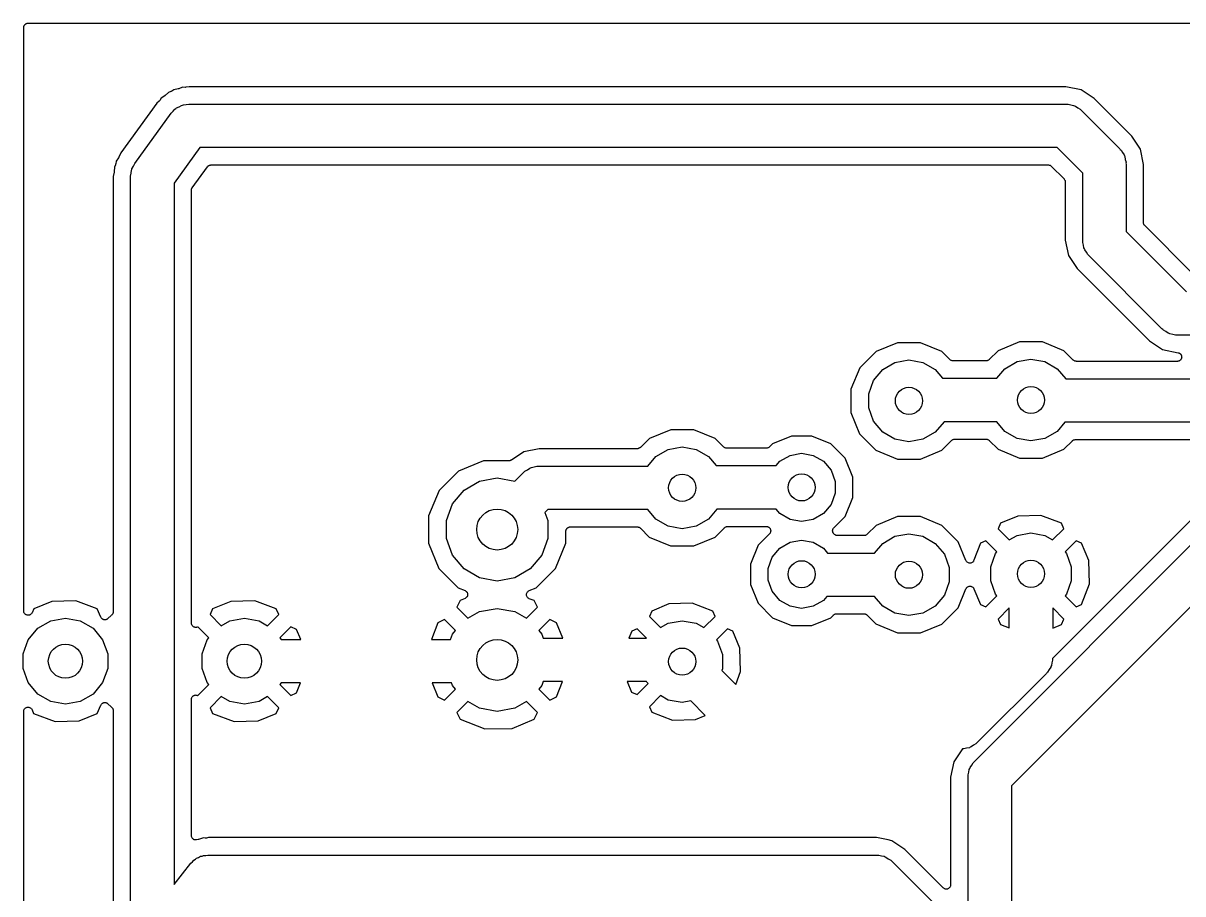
# Model space of a CAD drawing. Extents: x 74 to 224, y -146 to -46.
# Drawn here: x 74.23 to 108.13, y -122.42 to -96.98 of the extents above; entities that cross this region are included whole.
import ezdxf

# ---------------------------------------------------------------- set-up
doc = ezdxf.new("R2010")
doc.units = 0
doc.header["$MEASUREMENT"] = 0
doc.layers.add('BLACK', color=7, linetype='CONTINUOUS')

msp = doc.modelspace()

# ---------------------------------------------------------------- linework, layer by layer
at = {"layer": 'Black'}
for p, q in [((74.243, -97.103), (74.2449, -97.0921)), ((74.243, -114.152), (74.243, -97.103)), ((74.2449, -97.0809), (74.2487, -97.0705)), ((74.2449, -97.0921), (74.2449, -97.0809)), ((74.2487, -97.0705), (74.2507, -97.0596)), ((74.2507, -97.0596), (74.2562, -97.0499)), ((74.2562, -97.0499), (74.26, -97.0395)), ((74.26, -97.0395), (74.2672, -97.031)), ((74.2672, -97.031), (74.2727, -97.0214)), ((74.2727, -97.0214), (74.2812, -97.0142)), ((74.2812, -97.0142), (74.2884, -97.0057)), ((74.2884, -97.0057), (74.298, -97.0002)), ((74.298, -97.0002), (74.3065, -96.993)), ((74.3065, -96.993), (74.3169, -96.9892)), ((74.3169, -96.9892), (74.3266, -96.9837)), ((74.3266, -96.9837), (74.3375, -96.9817)), ((74.3375, -96.9817), (74.3479, -96.9779)), ((74.3479, -96.9779), (74.3591, -96.9779)), ((74.3591, -96.9779), (74.37, -96.976)), ((74.37, -96.976), (140.423, -96.976)), ((78.4728, -99.0029), (78.3822, -99.0869)), ((78.5441, -98.9765), (78.4728, -99.0029)), ((78.5569, -98.9689), (78.5441, -98.9765)), ((78.5705, -98.963), (78.5569, -98.9689)), ((78.6337, -98.9207), (78.5705, -98.963)), ((78.7549, -98.8966), (78.6337, -98.9207)), ((78.7643, -98.8929), (78.7549, -98.8966)), ((78.7742, -98.8911), (78.7643, -98.8929)), ((78.89, -98.8482), (78.7742, -98.8911)), ((78.966, -98.8511), (78.89, -98.8482)), ((78.9807, -98.8491), (78.966, -98.8511)), ((78.9956, -98.8487), (78.9807, -98.8491)), ((79.0827, -98.8314), (78.9956, -98.8487)), ((104.712, -98.8314), (79.0827, -98.8314)), ((105.161, -98.9207), (104.712, -98.8314)), ((105.541, -99.175), (105.161, -98.9207)), ((78.1371, -99.3141), (77.085, -100.767)), ((78.2022, -99.2538), (78.1371, -99.3141)), ((78.2112, -99.2419), (78.2022, -99.2538)), ((78.2215, -99.2312), (78.2112, -99.2419)), ((78.2637, -99.1679), (78.2215, -99.2312)), ((78.3664, -99.0993), (78.2637, -99.1679)), ((78.3737, -99.0923), (78.3664, -99.0993)), ((78.3822, -99.0869), (78.3737, -99.0923)), ((78.9934, -99.3529), (79.0702, -99.3394)), ((79.0702, -99.3394), (104.724, -99.3394)), ((104.724, -99.3394), (104.752, -99.3443)), ((104.752, -99.3443), (104.78, -99.3418)), ((104.78, -99.3418), (104.86, -99.3633)), ((106.641, -100.275), (105.541, -99.175)), ((77.4891, -101.075), (78.5559, -99.602)), ((78.5559, -99.602), (78.6119, -99.5477)), ((78.6119, -99.5477), (78.662, -99.488)), ((78.662, -99.488), (78.6906, -99.4715)), ((78.6906, -99.4715), (78.7143, -99.4485)), ((78.7143, -99.4485), (78.7855, -99.4167)), ((78.7855, -99.4167), (78.853, -99.3777)), ((78.853, -99.3777), (78.8855, -99.372)), ((78.8855, -99.372), (78.9156, -99.3585)), ((78.9156, -99.3585), (78.9934, -99.3529)), ((104.86, -99.3633), (104.941, -99.3777)), ((104.941, -99.3777), (104.966, -99.3917)), ((104.966, -99.3917), (104.993, -99.3989)), ((104.993, -99.3989), (105.061, -99.4465)), ((105.061, -99.4465), (105.132, -99.488)), ((105.132, -99.488), (105.15, -99.5094)), ((105.15, -99.5094), (105.173, -99.5254)), ((105.173, -99.5254), (106.291, -100.643)), ((106.895, -100.656), (106.641, -100.275)), ((79.3944, -100.609), (78.6384, -101.653)), ((104.461, -100.609), (79.3944, -100.609)), ((105.207, -101.355), (104.461, -100.609)), ((106.291, -100.643), (106.307, -100.666)), ((106.307, -100.666), (106.328, -100.684)), ((106.328, -100.684), (106.37, -100.756)), ((106.985, -101.105), (106.895, -100.656)), ((76.9497, -101.011), (76.9349, -101.086)), ((77.0183, -100.908), (76.9497, -101.011)), ((77.0224, -100.899), (77.0183, -100.908)), ((77.0281, -100.891), (77.0224, -100.899)), ((77.085, -100.767), (77.0281, -100.891)), ((106.37, -100.756), (106.417, -100.824)), ((106.417, -100.824), (106.425, -100.851)), ((106.425, -100.851), (106.439, -100.875)), ((106.439, -100.875), (106.453, -100.957)), ((106.453, -100.957), (106.474, -101.037)), ((106.474, -101.037), (106.472, -101.064)), ((76.887, -101.326), (76.8604, -101.46)), ((76.8872, -101.316), (76.887, -101.326)), ((76.8893, -101.306), (76.8872, -101.316)), ((76.894, -101.183), (76.8893, -101.306)), ((76.9257, -101.114), (76.894, -101.183)), ((76.9295, -101.1), (76.9257, -101.114)), ((76.9349, -101.086), (76.9295, -101.1)), ((77.3684, -101.448), (77.3837, -101.361)), ((77.3837, -101.361), (77.3927, -101.274)), ((77.3927, -101.274), (77.4027, -101.253)), ((77.4027, -101.253), (77.4067, -101.23)), ((77.4067, -101.23), (77.4507, -101.154)), ((77.4507, -101.154), (77.4891, -101.075)), ((79.1705, -101.785), (79.6157, -101.17)), ((79.6157, -101.17), (79.6269, -101.159)), ((79.6269, -101.159), (79.6369, -101.147)), ((79.6369, -101.147), (79.6426, -101.144)), ((79.6426, -101.144), (79.6474, -101.139)), ((79.6474, -101.139), (79.6616, -101.133)), ((79.6616, -101.133), (79.6751, -101.125)), ((79.6751, -101.125), (79.6816, -101.124)), ((79.6816, -101.124), (79.6876, -101.121)), ((79.6876, -101.121), (79.7032, -101.12)), ((79.7032, -101.12), (79.7186, -101.117)), ((79.7186, -101.117), (104.198, -101.117)), ((104.198, -101.117), (104.204, -101.118)), ((104.204, -101.118), (104.209, -101.118)), ((104.209, -101.118), (104.225, -101.122)), ((104.225, -101.122), (104.242, -101.125)), ((104.242, -101.125), (104.246, -101.128)), ((104.246, -101.128), (104.252, -101.129)), ((104.252, -101.129), (104.265, -101.139)), ((104.265, -101.139), (104.28, -101.147)), ((104.28, -101.147), (104.283, -101.151)), ((104.283, -101.151), (104.288, -101.155)), ((104.288, -101.155), (104.662, -101.528)), ((105.207, -103.327), (105.207, -101.355)), ((106.472, -101.064), (106.477, -101.092)), ((106.477, -101.092), (106.477, -103.064)), ((106.985, -102.801), (106.985, -101.105)), ((76.8604, -101.46), (76.8604, -114.177)), ((77.3684, -123.952), (77.3684, -101.448)), ((78.6384, -101.653), (78.6384, -122.142)), ((104.662, -101.528), (104.665, -101.533)), ((104.665, -101.533), (104.669, -101.536)), ((104.669, -101.536), (104.677, -101.551)), ((104.677, -101.551), (104.687, -101.564)), ((104.687, -101.564), (104.688, -101.57)), ((104.688, -101.57), (104.691, -101.575)), ((104.691, -101.575), (104.694, -101.591)), ((104.694, -101.591), (104.698, -101.607)), ((104.698, -101.607), (104.698, -101.613)), ((104.698, -101.613), (104.699, -101.618)), ((104.699, -101.618), (104.699, -103.315)), ((79.1464, -101.859), (79.1495, -101.842)), ((79.1464, -114.507), (79.1464, -101.859)), ((79.1495, -101.842), (79.1513, -101.824)), ((79.1513, -101.824), (79.1533, -101.82)), ((79.1533, -101.82), (79.1541, -101.816)), ((79.1541, -101.816), (79.1629, -101.8)), ((79.1629, -101.8), (79.1705, -101.785)), ((106.477, -103.064), (108.238, -104.826)), ((106.986, -102.807), (106.985, -102.801)), ((106.985, -102.812), (106.986, -102.807)), ((106.99, -102.828), (106.985, -102.812)), ((106.992, -102.845), (106.99, -102.828)), ((106.995, -102.849), (106.992, -102.845)), ((106.997, -102.855), (106.995, -102.849)), ((107.006, -102.868), (106.997, -102.855)), ((107.015, -102.883), (107.006, -102.868)), ((107.019, -102.886), (107.015, -102.883)), ((107.022, -102.891), (107.019, -102.886)), ((108.412, -104.281), (107.022, -102.891)), ((104.699, -103.315), (104.788, -103.764)), ((105.212, -103.355), (105.207, -103.327)), ((105.209, -103.383), (105.212, -103.355)), ((105.231, -103.463), (105.209, -103.383)), ((105.245, -103.544), (105.231, -103.463)), ((105.259, -103.569), (105.245, -103.544)), ((105.266, -103.596), (105.259, -103.569)), ((105.314, -103.664), (105.266, -103.596)), ((105.355, -103.735), (105.314, -103.664)), ((105.377, -103.753), (105.355, -103.735)), ((105.393, -103.776), (105.377, -103.753)), ((104.788, -103.764), (105.042, -104.144)), ((107.526, -105.91), (105.393, -103.776)), ((105.042, -104.144), (107.158, -106.26)), ((107.549, -105.926), (107.526, -105.91)), ((107.567, -105.947), (107.549, -105.926)), ((107.639, -105.989), (107.567, -105.947)), ((107.707, -106.036), (107.639, -105.989)), ((107.734, -106.044), (107.707, -106.036)), ((107.758, -106.058), (107.734, -106.044)), ((107.84, -106.072), (107.758, -106.058)), ((107.92, -106.093), (107.84, -106.072)), ((107.948, -106.091), (107.92, -106.093)), ((107.975, -106.096), (107.948, -106.091)), ((109.062, -106.096), (107.975, -106.096)), ((99.7904, -106.315), (99.1659, -106.573)), ((100.466, -106.315), (99.7904, -106.315)), ((101.09, -106.574), (100.466, -106.315)), ((103.359, -106.289), (102.735, -106.547)), ((104.035, -106.29), (103.359, -106.289)), ((104.659, -106.549), (104.035, -106.29)), ((107.158, -106.26), (107.539, -106.514)), ((99.1659, -106.573), (98.6876, -107.05)), ((101.323, -106.808), (101.09, -106.574)), ((102.735, -106.547), (102.473, -106.808)), ((103.287, -106.865), (103.695, -106.793)), ((103.695, -106.793), (104.104, -106.865)), ((104.93, -106.821), (104.659, -106.549)), ((107.539, -106.514), (108, -106.606)), ((108, -106.606), (108.009, -106.61)), ((108.009, -106.61), (108.019, -106.611)), ((108.019, -106.611), (108.03, -106.618)), ((108.03, -106.618), (108.041, -106.622)), ((108.041, -106.622), (108.049, -106.629)), ((108.049, -106.629), (108.057, -106.634)), ((108.057, -106.634), (108.065, -106.643)), ((108.065, -106.643), (108.074, -106.651)), ((108.077, -106.804), (108.071, -106.815)), ((108.074, -106.651), (108.079, -106.66)), ((108.085, -106.794), (108.077, -106.804)), ((108.079, -106.66), (108.085, -106.667)), ((108.085, -106.667), (108.09, -106.679)), ((108.089, -106.785), (108.085, -106.794)), ((108.094, -106.777), (108.089, -106.785)), ((108.09, -106.679), (108.096, -106.69)), ((108.096, -106.765), (108.094, -106.777)), ((108.096, -106.69), (108.097, -106.7)), ((108.1, -106.753), (108.096, -106.765)), ((108.097, -106.7), (108.1, -106.709)), ((108.1, -106.709), (108.1, -106.721)), ((108.1, -106.721), (108.102, -106.734)), ((108.102, -106.734), (108.1, -106.743)), ((108.1, -106.743), (108.1, -106.753)), ((98.6876, -107.05), (98.4285, -107.674)), ((99.0917, -107.416), (99.3586, -107.098)), ((99.3586, -107.098), (99.718, -106.89)), ((99.718, -106.89), (100.127, -106.818)), ((100.127, -106.818), (100.536, -106.89)), ((100.536, -106.89), (100.895, -107.098)), ((100.895, -107.098), (101.109, -107.353)), ((101.328, -106.811), (101.323, -106.808)), ((101.332, -106.815), (101.328, -106.811)), ((101.346, -106.824), (101.332, -106.815)), ((101.359, -106.833), (101.346, -106.824)), ((101.365, -106.835), (101.359, -106.833)), ((101.37, -106.837), (101.365, -106.835)), ((101.386, -106.84), (101.37, -106.837)), ((101.402, -106.845), (101.386, -106.84)), ((101.408, -106.844), (101.402, -106.845)), ((101.413, -106.845), (101.408, -106.844)), ((102.384, -106.845), (101.413, -106.845)), ((102.389, -106.844), (102.384, -106.845)), ((102.395, -106.845), (102.389, -106.844)), ((102.411, -106.84), (102.395, -106.845)), ((102.427, -106.837), (102.411, -106.84)), ((102.432, -106.835), (102.427, -106.837)), ((102.437, -106.833), (102.432, -106.835)), ((102.451, -106.824), (102.437, -106.833)), ((102.465, -106.815), (102.451, -106.824)), ((102.469, -106.811), (102.465, -106.815)), ((102.473, -106.808), (102.469, -106.811)), ((102.692, -107.353), (102.927, -107.073)), ((102.927, -107.073), (103.287, -106.865)), ((104.104, -106.865), (104.464, -107.073)), ((104.464, -107.073), (104.71, -107.366)), ((104.935, -106.824), (104.93, -106.821)), ((104.938, -106.828), (104.935, -106.824)), ((104.953, -106.836), (104.938, -106.828)), ((104.966, -106.846), (104.953, -106.836)), ((104.972, -106.847), (104.966, -106.846)), ((104.977, -106.85), (104.972, -106.847)), ((104.993, -106.853), (104.977, -106.85)), ((105.009, -106.857), (104.993, -106.853)), ((105.014, -106.857), (105.009, -106.857)), ((105.02, -106.858), (105.014, -106.857)), ((107.975, -106.858), (105.02, -106.858)), ((107.985, -106.856), (107.975, -106.858)), ((107.995, -106.856), (107.985, -106.856)), ((108.007, -106.852), (107.995, -106.856)), ((108.019, -106.85), (108.007, -106.852)), ((108.027, -106.845), (108.019, -106.85)), ((108.036, -106.842), (108.027, -106.845)), ((108.046, -106.834), (108.036, -106.842)), ((108.057, -106.828), (108.046, -106.834)), ((108.063, -106.821), (108.057, -106.828)), ((108.071, -106.815), (108.063, -106.821)), ((98.9498, -107.806), (99.0917, -107.416)), ((101.109, -107.353), (102.692, -107.353)), ((104.71, -107.366), (109.062, -107.366)), ((98.4285, -107.674), (98.4279, -108.35)), ((98.9498, -108.221), (98.9498, -107.806)), ((98.4279, -108.35), (98.6859, -108.974)), ((99.0917, -108.611), (98.9498, -108.221)), ((99.3586, -108.929), (99.0917, -108.611)), ((101.152, -108.623), (100.895, -108.929)), ((102.692, -108.623), (101.152, -108.623)), ((102.927, -108.904), (102.692, -108.623)), ((104.688, -108.636), (104.464, -108.904)), ((109.062, -108.636), (104.688, -108.636)), ((92.5365, -109.113), (92.2753, -109.373)), ((93.161, -108.855), (92.5365, -109.113)), ((93.8368, -108.855), (93.161, -108.855)), ((94.4608, -109.114), (93.8368, -108.855)), ((94.7066, -109.361), (94.4608, -109.114)), ((96.6928, -109.04), (96.1412, -109.268)), ((97.2896, -109.041), (96.6928, -109.04)), ((97.8408, -109.27), (97.2896, -109.041)), ((98.6859, -108.974), (99.1633, -109.453)), ((99.718, -109.137), (99.3586, -108.929)), ((100.127, -109.209), (99.718, -109.137)), ((100.536, -109.137), (100.127, -109.209)), ((100.895, -108.929), (100.536, -109.137)), ((101.088, -109.454), (101.374, -109.168)), ((101.374, -109.168), (101.379, -109.165)), ((101.379, -109.165), (101.382, -109.161)), ((101.382, -109.161), (101.397, -109.152)), ((101.397, -109.152), (101.411, -109.143)), ((101.411, -109.143), (101.416, -109.142)), ((101.416, -109.142), (101.421, -109.139)), ((101.421, -109.139), (101.437, -109.136)), ((101.437, -109.136), (101.453, -109.132)), ((101.453, -109.132), (101.459, -109.132)), ((101.459, -109.132), (101.464, -109.131)), ((101.464, -109.131), (102.384, -109.131)), ((102.384, -109.131), (102.389, -109.132)), ((102.389, -109.132), (102.395, -109.132)), ((102.395, -109.132), (102.411, -109.136)), ((102.411, -109.136), (102.427, -109.139)), ((102.427, -109.139), (102.432, -109.142)), ((102.432, -109.142), (102.437, -109.143)), ((102.437, -109.143), (102.451, -109.153)), ((102.451, -109.153), (102.465, -109.161)), ((102.465, -109.161), (102.469, -109.165)), ((102.469, -109.165), (102.474, -109.168)), ((102.474, -109.168), (102.732, -109.427)), ((103.287, -109.111), (102.927, -108.904)), ((103.695, -109.183), (103.287, -109.111)), ((104.104, -109.111), (103.695, -109.183)), ((104.464, -108.904), (104.104, -109.111)), ((104.905, -109.181), (104.909, -109.178)), ((104.909, -109.178), (104.913, -109.174)), ((104.913, -109.174), (104.927, -109.165)), ((104.927, -109.165), (104.941, -109.156)), ((104.941, -109.156), (104.946, -109.154)), ((104.946, -109.154), (104.951, -109.151)), ((104.951, -109.151), (104.968, -109.149)), ((104.968, -109.149), (104.984, -109.144)), ((104.984, -109.144), (104.989, -109.145)), ((104.989, -109.145), (104.995, -109.144)), ((104.995, -109.144), (108.801, -109.144)), ((88.8699, -109.5), (88.5049, -109.744)), ((89.3189, -109.41), (88.8699, -109.5)), ((92.1855, -109.41), (89.3189, -109.41)), ((92.191, -109.41), (92.1855, -109.41)), ((92.1965, -109.41), (92.191, -109.41)), ((92.2126, -109.406), (92.1965, -109.41)), ((92.229, -109.403), (92.2126, -109.406)), ((92.2338, -109.4), (92.229, -109.403)), ((92.2391, -109.399), (92.2338, -109.4)), ((92.2528, -109.389), (92.2391, -109.399)), ((92.2672, -109.381), (92.2528, -109.389)), ((92.2707, -109.377), (92.2672, -109.381)), ((92.2753, -109.373), (92.2707, -109.377)), ((92.7292, -109.638), (93.0886, -109.43)), ((93.0886, -109.43), (93.4974, -109.358)), ((93.4974, -109.358), (93.9062, -109.43)), ((93.9062, -109.43), (94.2656, -109.638)), ((94.7112, -109.364), (94.7066, -109.361)), ((94.7149, -109.368), (94.7112, -109.364)), ((94.7292, -109.376), (94.7149, -109.368)), ((94.7427, -109.386), (94.7292, -109.376)), ((94.7482, -109.387), (94.7427, -109.386)), ((94.7531, -109.39), (94.7482, -109.387)), ((94.7694, -109.393), (94.7531, -109.39)), ((94.7853, -109.397), (94.7694, -109.393)), ((94.791, -109.397), (94.7853, -109.397)), ((94.7965, -109.398), (94.791, -109.397)), ((95.9589, -109.398), (94.7965, -109.398)), ((95.9644, -109.397), (95.9589, -109.398)), ((95.9699, -109.397), (95.9644, -109.397)), ((95.986, -109.393), (95.9699, -109.397)), ((96.0024, -109.39), (95.986, -109.393)), ((96.0071, -109.387), (96.0024, -109.39)), ((96.0125, -109.386), (96.0071, -109.387)), ((96.0261, -109.376), (96.0125, -109.386)), ((96.0406, -109.368), (96.0261, -109.376)), ((96.0441, -109.364), (96.0406, -109.368)), ((96.0486, -109.361), (96.0441, -109.364)), ((96.1412, -109.268), (96.0486, -109.361)), ((98.2624, -109.692), (97.8408, -109.27)), ((99.1633, -109.453), (99.7874, -109.712)), ((100.463, -109.712), (101.088, -109.454)), ((102.732, -109.427), (103.356, -109.686)), ((104.032, -109.687), (104.656, -109.429)), ((104.656, -109.429), (104.905, -109.181)), ((87.6896, -109.764), (86.9513, -110.07)), ((88.4342, -109.765), (87.6896, -109.764)), ((88.4493, -109.762), (88.4342, -109.765)), ((88.4645, -109.761), (88.4493, -109.762)), ((88.4708, -109.759), (88.4645, -109.761)), ((88.4777, -109.758), (88.4708, -109.759)), ((88.4909, -109.75), (88.4777, -109.758)), ((88.5049, -109.744), (88.4909, -109.75)), ((92.4937, -109.918), (92.7292, -109.638)), ((94.2656, -109.638), (94.4904, -109.906)), ((96.2423, -109.906), (96.3497, -109.778)), ((96.3497, -109.778), (96.6493, -109.605)), ((96.6493, -109.605), (96.9899, -109.545)), ((96.9899, -109.545), (97.3305, -109.605)), ((97.3305, -109.605), (97.6301, -109.778)), ((97.6301, -109.778), (97.8524, -110.043)), ((98.4903, -110.244), (98.2624, -109.692)), ((99.7874, -109.712), (100.463, -109.712)), ((103.356, -109.686), (104.032, -109.687)), ((86.9513, -110.07), (86.386, -110.634)), ((88.6033, -110.359), (88.8574, -110.104)), ((88.8574, -110.104), (88.8803, -110.088)), ((88.8803, -110.088), (88.8982, -110.067)), ((88.8982, -110.067), (88.9701, -110.026)), ((88.9701, -110.026), (89.038, -109.978)), ((89.038, -109.978), (89.065, -109.971)), ((89.065, -109.971), (89.0892, -109.957)), ((89.0892, -109.957), (89.1709, -109.942)), ((89.1709, -109.942), (89.2511, -109.921)), ((89.2511, -109.921), (89.2789, -109.923)), ((89.2789, -109.923), (89.3064, -109.918)), ((89.3064, -109.918), (92.4937, -109.918)), ((94.4904, -109.906), (96.2423, -109.906)), ((97.8524, -110.043), (97.9707, -110.368)), ((87.1194, -110.619), (87.5723, -110.358)), ((87.5723, -110.358), (88.0872, -110.267)), ((88.0872, -110.267), (88.6021, -110.358)), ((88.6021, -110.358), (88.6033, -110.359)), ((97.9707, -110.368), (97.9707, -110.714)), ((98.4898, -110.841), (98.4903, -110.244)), ((86.386, -110.634), (86.0797, -111.372)), ((86.7833, -111.02), (87.1194, -110.619)), ((97.9707, -110.714), (97.8524, -111.039)), ((98.261, -111.392), (98.4898, -110.841)), ((86.6045, -111.511), (86.7833, -111.02)), ((89.5694, -111.188), (89.4837, -111.274)), ((92.4937, -111.188), (89.5694, -111.188)), ((92.7292, -111.469), (92.4937, -111.188)), ((94.5117, -111.176), (94.2656, -111.469)), ((96.2423, -111.176), (94.5117, -111.176)), ((96.3497, -111.304), (96.2423, -111.176)), ((97.8524, -111.039), (97.6301, -111.304)), ((86.0797, -111.372), (86.079, -112.17)), ((86.6045, -112.034), (86.6045, -111.511)), ((89.4837, -111.274), (89.5699, -111.511)), ((89.5699, -111.511), (89.5699, -112.034)), ((93.0886, -111.677), (92.7292, -111.469)), ((94.2656, -111.469), (93.9062, -111.677)), ((96.6493, -111.477), (96.3497, -111.304)), ((96.9899, -111.537), (96.6493, -111.477)), ((97.3305, -111.477), (96.9899, -111.537)), ((97.6301, -111.304), (97.3305, -111.477)), ((97.9314, -111.721), (98.261, -111.392)), ((99.7904, -111.395), (99.1659, -111.653)), ((100.466, -111.395), (99.7904, -111.395)), ((101.09, -111.654), (100.466, -111.395)), ((103.307, -111.38), (102.803, -111.589)), ((103.984, -111.36), (103.307, -111.38)), ((104.589, -111.591), (103.984, -111.36)), ((108.403, -111.469), (105.076, -114.796)), ((90.0947, -112.174), (90.095, -111.823)), ((90.095, -111.823), (90.097, -111.813)), ((90.097, -111.801), (90.1008, -111.791)), ((90.097, -111.813), (90.097, -111.801)), ((90.1008, -111.791), (90.1027, -111.78)), ((90.1027, -111.78), (90.1083, -111.77)), ((90.1083, -111.77), (90.112, -111.76)), ((90.112, -111.76), (90.1192, -111.751)), ((90.1192, -111.751), (90.1248, -111.742)), ((90.1248, -111.742), (90.1333, -111.735)), ((90.1333, -111.735), (90.1404, -111.726)), ((90.1404, -111.726), (90.1501, -111.721)), ((90.1501, -111.721), (90.1586, -111.713)), ((90.1586, -111.713), (90.169, -111.71)), ((90.169, -111.71), (90.1786, -111.704)), ((90.1786, -111.704), (90.1896, -111.702)), ((90.1896, -111.702), (90.2001, -111.698)), ((90.2001, -111.698), (90.2111, -111.698)), ((90.2111, -111.698), (90.222, -111.697)), ((90.222, -111.697), (92.1856, -111.697)), ((92.1856, -111.697), (92.1912, -111.697)), ((92.1912, -111.697), (92.1968, -111.697)), ((92.1968, -111.697), (92.2128, -111.701)), ((92.2128, -111.701), (92.229, -111.704)), ((92.229, -111.704), (92.2339, -111.707)), ((92.2339, -111.707), (92.2394, -111.708)), ((92.2394, -111.708), (92.2529, -111.718)), ((92.2529, -111.718), (92.2672, -111.726)), ((92.2672, -111.726), (92.2709, -111.731)), ((92.2709, -111.731), (92.2755, -111.734)), ((92.2755, -111.734), (92.5339, -111.993)), ((93.4974, -111.749), (93.0886, -111.677)), ((93.9062, -111.677), (93.4974, -111.749)), ((94.4583, -111.994), (94.7323, -111.721)), ((94.7323, -111.721), (94.7368, -111.718)), ((94.7368, -111.718), (94.7403, -111.714)), ((94.7403, -111.714), (94.7548, -111.705)), ((94.7548, -111.705), (94.7684, -111.696)), ((94.7684, -111.696), (94.7738, -111.694)), ((94.7738, -111.694), (94.7785, -111.691)), ((94.7785, -111.691), (94.7949, -111.689)), ((94.7949, -111.689), (94.811, -111.684)), ((94.811, -111.684), (94.8165, -111.685)), ((94.8165, -111.685), (94.822, -111.684)), ((94.822, -111.684), (95.9585, -111.684)), ((95.9585, -111.684), (95.964, -111.685)), ((95.964, -111.685), (95.9696, -111.684)), ((95.9696, -111.684), (95.9814, -111.687)), ((95.9814, -111.687), (95.9917, -111.688)), ((95.9917, -111.688), (95.9961, -111.69)), ((95.9961, -111.69), (96.0019, -111.691)), ((96.0019, -111.691), (96.0068, -111.694)), ((96.0068, -111.694), (96.0122, -111.696)), ((96.0122, -111.696), (96.0218, -111.702)), ((96.0218, -111.702), (96.0316, -111.707)), ((96.0316, -111.707), (96.0353, -111.711)), ((96.0353, -111.711), (96.0401, -111.714)), ((96.0401, -111.714), (96.0437, -111.718)), ((96.0437, -111.718), (96.0483, -111.721)), ((96.0483, -111.721), (96.0485, -111.721)), ((96.0485, -111.721), (96.0549, -111.73)), ((96.0627, -111.884), (96.0548, -111.892)), ((96.0549, -111.73), (96.0628, -111.738)), ((96.0656, -111.878), (96.0627, -111.884)), ((96.0628, -111.738), (96.0652, -111.743)), ((96.0652, -111.743), (96.0685, -111.747)), ((96.0685, -111.874), (96.0656, -111.878)), ((96.0685, -111.747), (96.0703, -111.752)), ((96.07, -111.87), (96.0685, -111.874)), ((96.0738, -111.865), (96.07, -111.87)), ((96.0703, -111.752), (96.0738, -111.757)), ((96.0738, -111.757), (96.0767, -111.768)), ((96.0767, -111.854), (96.0738, -111.865)), ((96.0767, -111.768), (96.0814, -111.778)), ((96.0814, -111.844), (96.0767, -111.854)), ((96.0814, -111.778), (96.0819, -111.784)), ((96.082, -111.837), (96.0814, -111.844)), ((96.0819, -111.784), (96.0836, -111.789)), ((96.0836, -111.833), (96.082, -111.837)), ((96.0836, -111.789), (96.0836, -111.794)), ((96.0836, -111.794), (96.0852, -111.8)), ((96.0852, -111.822), (96.0836, -111.828)), ((96.0836, -111.828), (96.0836, -111.833)), ((96.0852, -111.8), (96.0843, -111.811)), ((96.0843, -111.811), (96.0852, -111.822)), ((97.8946, -111.799), (97.8975, -111.789)), ((97.8955, -111.81), (97.8946, -111.799)), ((97.8946, -111.822), (97.8955, -111.81)), ((97.8974, -111.832), (97.8946, -111.822)), ((97.8984, -111.843), (97.8974, -111.832)), ((97.8975, -111.789), (97.8984, -111.778)), ((97.8984, -111.778), (97.9031, -111.768)), ((97.9031, -111.853), (97.8984, -111.843)), ((97.9031, -111.768), (97.906, -111.757)), ((97.9059, -111.864), (97.9031, -111.853)), ((97.9123, -111.873), (97.9059, -111.864)), ((97.906, -111.757), (97.9124, -111.748)), ((97.917, -111.883), (97.9123, -111.873)), ((97.9124, -111.748), (97.9171, -111.738)), ((97.9248, -111.891), (97.917, -111.883)), ((97.9171, -111.738), (97.925, -111.73)), ((97.9312, -111.9), (97.9248, -111.891)), ((97.925, -111.73), (97.9314, -111.721)), ((99.1659, -111.653), (98.9047, -111.913)), ((101.568, -112.133), (101.09, -111.654)), ((102.04, -118.55), (108.771, -111.819)), ((102.803, -111.589), (102.735, -111.749)), ((102.735, -111.749), (103.062, -112.075)), ((103.287, -111.945), (103.695, -111.873)), ((103.695, -111.873), (104.104, -111.945)), ((104.329, -112.075), (104.656, -111.749)), ((104.656, -111.749), (104.589, -111.591)), ((86.079, -112.17), (86.384, -112.909)), ((86.7833, -112.525), (86.6045, -112.034)), ((89.5699, -112.034), (89.3911, -112.525)), ((89.7884, -112.912), (90.0947, -112.174)), ((92.5339, -111.993), (93.158, -112.252)), ((93.8338, -112.252), (94.4583, -111.994)), ((95.7188, -112.23), (95.49, -112.781)), ((96.0484, -111.901), (95.7188, -112.23)), ((96.0548, -111.892), (96.0484, -111.901)), ((96.3497, -112.318), (96.6493, -112.145)), ((96.6493, -112.145), (96.9899, -112.085)), ((96.9899, -112.085), (97.3305, -112.145)), ((97.3305, -112.145), (97.6301, -112.318)), ((97.9441, -111.913), (97.9312, -111.9)), ((97.9487, -111.916), (97.9441, -111.913)), ((97.9523, -111.921), (97.9487, -111.916)), ((97.9667, -111.929), (97.9523, -111.921)), ((97.9802, -111.939), (97.9667, -111.929)), ((97.9857, -111.94), (97.9802, -111.939)), ((97.9905, -111.943), (97.9857, -111.94)), ((98.0068, -111.946), (97.9905, -111.943)), ((98.0228, -111.95), (98.0068, -111.946)), ((98.0284, -111.95), (98.0228, -111.95)), ((98.034, -111.95), (98.0284, -111.95)), ((98.8149, -111.95), (98.034, -111.95)), ((98.8204, -111.95), (98.8149, -111.95)), ((98.8259, -111.95), (98.8204, -111.95)), ((98.842, -111.946), (98.8259, -111.95)), ((98.8584, -111.943), (98.842, -111.946)), ((98.8632, -111.94), (98.8584, -111.943)), ((98.8685, -111.939), (98.8632, -111.94)), ((98.8822, -111.929), (98.8685, -111.939)), ((98.8966, -111.921), (98.8822, -111.929)), ((98.9001, -111.917), (98.8966, -111.921)), ((98.9047, -111.913), (98.9001, -111.917)), ((99.1231, -112.459), (99.3586, -112.178)), ((99.3586, -112.178), (99.718, -111.97)), ((99.718, -111.97), (100.127, -111.898)), ((100.127, -111.898), (100.536, -111.97)), ((100.536, -111.97), (100.895, -112.178)), ((100.895, -112.178), (101.162, -112.496)), ((101.792, -112.676), (101.568, -112.133)), ((102.218, -112.175), (102.028, -112.673)), ((102.376, -112.108), (102.218, -112.175)), ((102.696, -112.428), (102.376, -112.108)), ((103.062, -112.075), (103.287, -111.945)), ((104.104, -111.945), (104.329, -112.075)), ((105.015, -112.108), (104.695, -112.428)), ((105.175, -112.176), (105.015, -112.108)), ((105.384, -112.679), (105.175, -112.176)), ((87.1194, -112.926), (86.7833, -112.525)), ((89.3911, -112.525), (89.055, -112.926)), ((93.158, -112.252), (93.8338, -112.252)), ((96.1274, -112.583), (96.3497, -112.318)), ((97.6301, -112.318), (97.7481, -112.459)), ((97.7481, -112.459), (99.1231, -112.459)), ((101.162, -112.496), (101.304, -112.886)), ((102.518, -112.861), (102.66, -112.471)), ((102.66, -112.471), (102.696, -112.428)), ((104.695, -112.428), (104.731, -112.471)), ((104.731, -112.471), (104.873, -112.861)), ((95.49, -112.781), (95.4895, -113.378)), ((96.0091, -112.908), (96.1274, -112.583)), ((96.0091, -113.254), (96.0091, -112.908)), ((101.304, -112.886), (101.304, -113.301)), ((101.802, -112.692), (101.792, -112.676)), ((101.811, -112.708), (101.802, -112.692)), ((101.814, -112.71), (101.811, -112.708)), ((101.816, -112.714), (101.814, -112.71)), ((101.831, -112.725), (101.816, -112.714)), ((101.845, -112.737), (101.831, -112.725)), ((101.848, -112.738), (101.845, -112.737)), ((101.851, -112.74), (101.848, -112.738)), ((101.869, -112.746), (101.851, -112.74)), ((101.886, -112.753), (101.869, -112.746)), ((101.89, -112.753), (101.886, -112.753)), ((101.893, -112.754), (101.89, -112.753)), ((101.911, -112.753), (101.893, -112.754)), ((101.93, -112.753), (101.911, -112.753)), ((101.933, -112.752), (101.93, -112.753)), ((101.937, -112.752), (101.933, -112.752)), ((101.954, -112.745), (101.937, -112.752)), ((101.972, -112.739), (101.954, -112.745)), ((101.974, -112.736), (101.972, -112.739)), ((101.978, -112.735), (101.974, -112.736)), ((101.991, -112.722), (101.978, -112.735)), ((102.006, -112.711), (101.991, -112.722)), ((102.008, -112.708), (102.006, -112.711)), ((102.01, -112.705), (102.008, -112.708)), ((102.019, -112.689), (102.01, -112.705)), ((102.028, -112.673), (102.019, -112.689)), ((102.518, -113.276), (102.518, -112.861)), ((109.483, -112.903), (103.124, -119.262)), ((104.873, -112.861), (104.873, -113.276)), ((105.403, -113.357), (105.384, -112.679)), ((86.384, -112.909), (86.9483, -113.474)), ((87.5723, -113.188), (87.1194, -112.926)), ((88.0872, -113.278), (87.5723, -113.188)), ((88.6021, -113.188), (88.0872, -113.278)), ((89.055, -112.926), (88.6021, -113.188)), ((89.2231, -113.476), (89.7884, -112.912)), ((86.9483, -113.474), (87.1464, -113.556)), ((87.1464, -113.556), (87.1603, -113.565)), ((87.1603, -113.565), (87.175, -113.573)), ((87.175, -113.573), (87.1788, -113.577)), ((87.1788, -113.577), (87.1836, -113.58)), ((87.1836, -113.58), (87.1936, -113.593)), ((88.9754, -113.596), (88.9863, -113.582)), ((88.9863, -113.582), (88.9899, -113.58)), ((88.9899, -113.58), (88.9928, -113.576)), ((88.9928, -113.576), (89.0085, -113.568)), ((89.0085, -113.568), (89.0235, -113.558)), ((89.0235, -113.558), (89.2231, -113.476)), ((95.4895, -113.378), (95.7174, -113.929)), ((96.1274, -113.579), (96.0091, -113.254)), ((96.3497, -113.844), (96.1274, -113.579)), ((101.304, -113.301), (101.162, -113.691)), ((101.566, -114.057), (101.794, -113.508)), ((101.794, -113.508), (101.803, -113.494)), ((101.803, -113.494), (101.81, -113.479)), ((101.81, -113.479), (101.815, -113.476)), ((101.815, -113.476), (101.818, -113.471)), ((101.818, -113.471), (101.831, -113.461)), ((101.831, -113.461), (101.843, -113.45)), ((101.843, -113.45), (101.848, -113.447)), ((101.848, -113.447), (101.853, -113.444)), ((101.853, -113.444), (101.868, -113.439)), ((101.868, -113.439), (101.884, -113.433)), ((101.884, -113.433), (101.889, -113.432)), ((101.889, -113.432), (101.895, -113.431)), ((101.895, -113.431), (101.911, -113.431)), ((101.911, -113.431), (101.928, -113.431)), ((101.928, -113.431), (101.933, -113.432)), ((101.933, -113.432), (101.939, -113.433)), ((101.939, -113.433), (101.954, -113.439)), ((101.954, -113.439), (101.97, -113.444)), ((101.97, -113.444), (101.974, -113.447)), ((101.974, -113.447), (101.98, -113.45)), ((101.98, -113.45), (101.992, -113.461)), ((101.992, -113.461), (102.005, -113.471)), ((102.005, -113.471), (102.008, -113.476)), ((102.008, -113.476), (102.012, -113.479)), ((102.012, -113.479), (102.02, -113.494)), ((102.02, -113.494), (102.029, -113.508)), ((102.029, -113.508), (102.216, -113.96)), ((102.66, -113.666), (102.518, -113.276)), ((104.873, -113.276), (104.731, -113.666)), ((105.173, -113.961), (105.403, -113.357)), ((75.0649, -113.873), (74.5348, -114.093)), ((75.7657, -113.854), (75.0649, -113.873)), ((76.3928, -114.095), (75.7657, -113.854)), ((80.2973, -113.873), (79.7672, -114.093)), ((80.9981, -113.854), (80.2973, -113.873)), ((81.6252, -114.095), (80.9981, -113.854)), ((87.005, -113.849), (86.9075, -114.044)), ((87.1463, -113.791), (87.005, -113.849)), ((87.1603, -113.782), (87.1463, -113.791)), ((87.1749, -113.774), (87.1603, -113.782)), ((87.1787, -113.77), (87.1749, -113.774)), ((87.1835, -113.767), (87.1787, -113.77)), ((87.1936, -113.754), (87.1835, -113.767)), ((87.1936, -113.593), (87.2048, -113.605)), ((87.2048, -113.742), (87.1936, -113.754)), ((87.2048, -113.605), (87.207, -113.61)), ((87.2069, -113.737), (87.2048, -113.742)), ((87.2104, -113.732), (87.2069, -113.737)), ((87.207, -113.61), (87.2104, -113.615)), ((87.2104, -113.615), (87.2154, -113.631)), ((87.2153, -113.716), (87.2104, -113.732)), ((87.2217, -113.701), (87.2153, -113.716)), ((87.2154, -113.631), (87.2217, -113.646)), ((87.2217, -113.646), (87.2219, -113.652)), ((87.2219, -113.695), (87.2217, -113.701)), ((87.2219, -113.652), (87.2236, -113.657)), ((87.2236, -113.69), (87.2219, -113.695)), ((87.2236, -113.657), (87.2229, -113.673)), ((87.2229, -113.673), (87.2236, -113.69)), ((88.9461, -113.659), (88.9474, -113.655)), ((88.9469, -113.677), (88.9461, -113.659)), ((88.9464, -113.695), (88.9469, -113.677)), ((88.9478, -113.699), (88.9464, -113.695)), ((88.9474, -113.655), (88.9475, -113.651)), ((88.9475, -113.651), (88.954, -113.634)), ((88.948, -113.703), (88.9478, -113.699)), ((88.9548, -113.72), (88.948, -113.703)), ((88.954, -113.634), (88.9594, -113.617)), ((88.9605, -113.736), (88.9548, -113.72)), ((88.9594, -113.617), (88.9621, -113.614)), ((88.9632, -113.74), (88.9605, -113.736)), ((88.9621, -113.614), (88.9636, -113.61)), ((88.9649, -113.744), (88.9632, -113.74)), ((88.9636, -113.61), (88.9754, -113.596)), ((88.9769, -113.757), (88.9649, -113.744)), ((88.988, -113.771), (88.9769, -113.757)), ((88.9917, -113.773), (88.988, -113.771)), ((88.9946, -113.776), (88.9917, -113.773)), ((89.0104, -113.785), (88.9946, -113.776)), ((89.0257, -113.794), (89.0104, -113.785)), ((89.17, -113.851), (89.0257, -113.794)), ((89.2669, -114.044), (89.17, -113.851)), ((96.6493, -114.017), (96.3497, -113.844)), ((97.6301, -113.844), (97.3305, -114.017)), ((97.7268, -113.728), (97.6301, -113.844)), ((99.1231, -113.728), (97.7268, -113.728)), ((99.3586, -114.009), (99.1231, -113.728)), ((101.162, -113.691), (100.895, -114.009)), ((102.376, -114.028), (102.696, -113.708)), ((102.696, -113.708), (102.66, -113.666)), ((104.731, -113.666), (104.695, -113.708)), ((104.695, -113.708), (105.015, -114.028)), ((74.2461, -114.169), (74.243, -114.152)), ((74.248, -114.187), (74.2461, -114.169)), ((74.2499, -114.191), (74.248, -114.187)), ((74.2507, -114.195), (74.2499, -114.191)), ((74.2596, -114.211), (74.2507, -114.195)), ((74.2675, -114.227), (74.2596, -114.211)), ((74.2706, -114.23), (74.2675, -114.227)), ((74.2727, -114.233), (74.2706, -114.23)), ((74.2864, -114.245), (74.2727, -114.233)), ((74.2993, -114.257), (74.2864, -114.245)), ((74.3032, -114.259), (74.2993, -114.257)), ((74.3065, -114.262), (74.3032, -114.259)), ((74.3233, -114.268), (74.3065, -114.262)), ((74.4295, -114.263), (74.426, -114.266)), ((74.4335, -114.262), (74.4295, -114.263)), ((74.4472, -114.25), (74.4335, -114.262)), ((74.4616, -114.239), (74.4472, -114.25)), ((74.464, -114.236), (74.4616, -114.239)), ((74.4673, -114.233), (74.464, -114.236)), ((74.4762, -114.218), (74.4673, -114.233)), ((74.4862, -114.203), (74.4762, -114.218)), ((74.5348, -114.093), (74.4862, -114.203)), ((76.5007, -114.339), (76.3928, -114.095)), ((76.8307, -114.258), (76.818, -114.269)), ((76.8335, -114.254), (76.8307, -114.258)), ((76.8374, -114.25), (76.8335, -114.254)), ((76.8444, -114.235), (76.8374, -114.25)), ((76.8527, -114.22), (76.8444, -114.235)), ((76.8537, -114.215), (76.8527, -114.22)), ((76.8561, -114.21), (76.8537, -114.215)), ((76.8575, -114.193), (76.8561, -114.21)), ((76.8604, -114.177), (76.8575, -114.193)), ((79.7672, -114.093), (79.6936, -114.259)), ((79.6936, -114.259), (80.0192, -114.585)), ((81.3724, -114.585), (81.698, -114.259)), ((81.698, -114.259), (81.6252, -114.095)), ((86.9075, -114.044), (87.2295, -114.366)), ((87.2295, -114.366), (87.5723, -114.168)), ((87.5723, -114.168), (88.0872, -114.077)), ((88.0872, -114.077), (88.6021, -114.168)), ((88.6021, -114.168), (88.9449, -114.366)), ((88.9449, -114.366), (89.2669, -114.044)), ((92.6051, -114.154), (92.537, -114.314)), ((93.1085, -113.945), (92.6051, -114.154)), ((93.7859, -113.926), (93.1085, -113.945)), ((94.3905, -114.156), (93.7859, -113.926)), ((94.4578, -114.314), (94.3905, -114.156)), ((95.7174, -113.929), (96.139, -114.352)), ((96.9899, -114.077), (96.6493, -114.017)), ((97.3305, -114.017), (96.9899, -114.077)), ((97.9265, -114.266), (97.9409, -114.258)), ((97.9409, -114.258), (97.9546, -114.248)), ((97.9546, -114.248), (97.9599, -114.247)), ((97.9599, -114.247), (97.9647, -114.244)), ((97.9647, -114.244), (97.9811, -114.241)), ((97.9811, -114.241), (97.9972, -114.237)), ((97.9972, -114.237), (98.0027, -114.237)), ((98.0027, -114.237), (98.0082, -114.236)), ((98.0082, -114.236), (98.815, -114.236)), ((98.815, -114.236), (98.8206, -114.237)), ((98.8206, -114.237), (98.8262, -114.237)), ((98.8262, -114.237), (98.8422, -114.241)), ((98.8422, -114.241), (98.8584, -114.244)), ((98.8584, -114.244), (98.8633, -114.247)), ((98.8633, -114.247), (98.8688, -114.248)), ((98.8688, -114.248), (98.8823, -114.258)), ((98.8823, -114.258), (98.8966, -114.266)), ((99.718, -114.217), (99.3586, -114.009)), ((100.127, -114.289), (99.718, -114.217)), ((100.536, -114.217), (100.127, -114.289)), ((100.895, -114.009), (100.536, -114.217)), ((101.088, -114.534), (101.566, -114.057)), ((102.216, -113.96), (102.376, -114.028)), ((103.06, -114.062), (102.735, -114.388)), ((103.06, -114.644), (103.06, -114.062)), ((104.656, -114.388), (104.331, -114.062)), ((104.331, -114.062), (104.331, -114.654)), ((105.015, -114.028), (105.173, -113.961)), ((74.3397, -114.275), (74.3233, -114.268)), ((74.3439, -114.275), (74.3397, -114.275)), ((74.3479, -114.277), (74.3439, -114.275)), ((74.3658, -114.277), (74.3479, -114.277)), ((74.3837, -114.278), (74.3658, -114.277)), ((74.3878, -114.277), (74.3837, -114.278)), ((74.3921, -114.277), (74.3878, -114.277)), ((74.4089, -114.271), (74.3921, -114.277)), ((74.426, -114.266), (74.4089, -114.271)), ((74.6571, -114.66), (75.0344, -114.442)), ((75.0344, -114.442), (75.4634, -114.366)), ((75.4634, -114.366), (75.8924, -114.442)), ((75.8924, -114.442), (76.2697, -114.66)), ((76.5076, -114.349), (76.5007, -114.339)), ((76.5129, -114.361), (76.5076, -114.349)), ((76.5198, -114.367), (76.5129, -114.361)), ((76.5252, -114.376), (76.5198, -114.367)), ((76.5353, -114.383), (76.5252, -114.376)), ((76.544, -114.392), (76.5353, -114.383)), ((76.5529, -114.396), (76.544, -114.392)), ((76.5608, -114.402), (76.5529, -114.396)), ((76.5728, -114.405), (76.5608, -114.402)), ((76.584, -114.41), (76.5728, -114.405)), ((76.5938, -114.411), (76.584, -114.41)), ((76.6032, -114.414), (76.5938, -114.411)), ((76.6156, -114.413), (76.6032, -114.414)), ((76.628, -114.414), (76.6156, -114.413)), ((76.6374, -114.412), (76.628, -114.414)), ((76.6472, -114.411), (76.6374, -114.412)), ((76.6586, -114.406), (76.6472, -114.411)), ((76.6706, -114.403), (76.6586, -114.406)), ((76.6786, -114.397), (76.6706, -114.403)), ((76.6876, -114.393), (76.6786, -114.397)), ((76.6965, -114.385), (76.6876, -114.393)), ((76.7067, -114.378), (76.6965, -114.385)), ((76.8003, -114.284), (76.7067, -114.378)), ((76.8012, -114.283), (76.8003, -114.284)), ((76.8062, -114.281), (76.8012, -114.283)), ((76.818, -114.269), (76.8062, -114.281)), ((79.1491, -114.522), (79.1464, -114.507)), ((79.1501, -114.537), (79.1491, -114.522)), ((79.1529, -114.543), (79.1501, -114.537)), ((79.1541, -114.55), (79.1529, -114.543)), ((79.1617, -114.563), (79.1541, -114.55)), ((79.1679, -114.577), (79.1617, -114.563)), ((79.1727, -114.582), (79.1679, -114.577)), ((79.1761, -114.588), (79.1727, -114.582)), ((79.1878, -114.598), (79.1761, -114.588)), ((79.1984, -114.609), (79.1878, -114.598)), ((80.0192, -114.585), (80.2668, -114.442)), ((80.2668, -114.442), (80.6958, -114.366)), ((80.6958, -114.366), (81.1248, -114.442)), ((81.1248, -114.442), (81.3724, -114.585)), ((86.355, -114.5), (86.1646, -114.986)), ((86.5483, -114.403), (86.355, -114.5)), ((86.8709, -114.726), (86.5483, -114.403)), ((89.6261, -114.403), (89.3035, -114.726)), ((89.8206, -114.501), (89.6261, -114.403)), ((90.0058, -114.948), (89.8206, -114.501)), ((92.537, -114.314), (92.8635, -114.64)), ((92.8635, -114.64), (93.0886, -114.51)), ((93.0886, -114.51), (93.4974, -114.438)), ((93.4974, -114.438), (93.9062, -114.51)), ((93.9062, -114.51), (94.1313, -114.64)), ((94.1313, -114.64), (94.4578, -114.314)), ((96.139, -114.352), (96.6902, -114.581)), ((96.6902, -114.581), (97.287, -114.581)), ((97.287, -114.581), (97.8386, -114.353)), ((97.8386, -114.353), (97.9184, -114.274)), ((97.9184, -114.274), (97.923, -114.27)), ((97.923, -114.27), (97.9265, -114.266)), ((98.8966, -114.266), (98.9003, -114.271)), ((98.9003, -114.271), (98.9049, -114.274)), ((98.9049, -114.274), (99.1633, -114.533)), ((99.1633, -114.533), (99.7874, -114.792)), ((100.463, -114.792), (101.088, -114.534)), ((102.735, -114.388), (102.802, -114.546)), ((102.802, -114.546), (103.06, -114.644)), ((104.331, -114.654), (104.588, -114.548)), ((104.588, -114.548), (104.656, -114.388)), ((74.377, -114.994), (74.6571, -114.66)), ((76.2697, -114.66), (76.5498, -114.994)), ((79.2046, -114.612), (79.1984, -114.609)), ((79.2099, -114.617), (79.2046, -114.612)), ((79.2243, -114.622), (79.2099, -114.617)), ((79.238, -114.629), (79.2243, -114.622)), ((79.2449, -114.629), (79.238, -114.629)), ((79.2513, -114.632), (79.2449, -114.629)), ((79.2666, -114.632), (79.2513, -114.632)), ((79.2818, -114.633), (79.2666, -114.632)), ((79.2885, -114.632), (79.2818, -114.633)), ((79.2955, -114.632), (79.2885, -114.632)), ((79.3098, -114.627), (79.2955, -114.632)), ((79.3247, -114.623), (79.3098, -114.627)), ((79.3344, -114.619), (79.3247, -114.623)), ((79.655, -114.939), (79.3344, -114.619)), ((79.6094, -114.994), (79.655, -114.939)), ((82.0572, -114.619), (81.7366, -114.939)), ((81.7366, -114.939), (81.7757, -114.986)), ((82.2238, -114.692), (82.0572, -114.619)), ((82.3454, -114.986), (82.2238, -114.692)), ((86.7266, -114.986), (86.7833, -114.83)), ((86.7833, -114.83), (86.8709, -114.726)), ((89.3035, -114.726), (89.3911, -114.83)), ((89.3911, -114.83), (89.434, -114.948)), ((92.0198, -114.74), (91.9409, -114.948)), ((92.1778, -114.673), (92.0198, -114.74)), ((92.4524, -114.948), (92.1778, -114.673)), ((94.817, -114.673), (94.4967, -114.993)), ((94.977, -114.741), (94.817, -114.673)), ((95.1855, -115.245), (94.977, -114.741)), ((99.7874, -114.792), (100.463, -114.792)), ((105.076, -114.796), (104.329, -115.543)), ((105.076, -114.796), (105.076, -114.796)), ((74.228, -115.403), (74.377, -114.994)), ((76.5498, -114.994), (76.6988, -115.403)), ((79.4604, -115.403), (79.6094, -114.994)), ((81.7757, -114.986), (82.3454, -114.986)), ((86.1646, -114.986), (86.7266, -114.986)), ((89.434, -114.948), (90.0058, -114.948)), ((91.9409, -114.948), (92.4524, -114.948)), ((94.4967, -114.993), (94.5324, -115.036)), ((94.5324, -115.036), (94.6744, -115.426)), ((95.2051, -115.922), (95.1855, -115.245)), ((74.228, -115.839), (74.228, -115.403)), ((76.6988, -115.403), (76.6988, -115.839)), ((79.4604, -115.839), (79.4604, -115.403)), ((94.6744, -115.426), (94.6744, -115.841)), ((104.328, -115.587), (104.307, -115.667)), ((104.329, -115.543), (104.326, -115.559)), ((104.326, -115.559), (104.328, -115.587)), ((74.377, -116.248), (74.228, -115.839)), ((76.6988, -115.839), (76.5498, -116.248)), ((79.6094, -116.248), (79.4604, -115.839)), ((94.6744, -115.841), (94.6553, -115.893)), ((94.6553, -115.893), (95.0614, -116.299)), ((95.0614, -116.299), (95.2051, -115.922)), ((104.161, -115.958), (104.145, -115.981)), ((104.182, -115.94), (104.161, -115.958)), ((104.223, -115.868), (104.182, -115.94)), ((104.271, -115.8), (104.223, -115.868)), ((104.278, -115.773), (104.271, -115.8)), ((104.292, -115.749), (104.278, -115.773)), ((104.307, -115.667), (104.292, -115.749)), ((74.6571, -116.582), (74.377, -116.248)), ((76.5498, -116.248), (76.2697, -116.582)), ((79.655, -116.302), (79.6094, -116.248)), ((81.7757, -116.256), (81.7366, -116.302)), ((82.3348, -116.256), (81.7757, -116.256)), ((82.222, -116.55), (82.3348, -116.256)), ((86.1843, -116.256), (86.3538, -116.665)), ((86.7543, -116.256), (86.1843, -116.256)), ((86.7833, -116.335), (86.7543, -116.256)), ((89.434, -116.218), (89.3911, -116.335)), ((89.9949, -116.218), (89.434, -116.218)), ((89.8194, -116.665), (89.9949, -116.218)), ((91.8902, -116.218), (92.0178, -116.526)), ((92.4575, -116.218), (91.8902, -116.218)), ((92.1778, -116.594), (92.4981, -116.274)), ((92.4624, -116.231), (92.4575, -116.218)), ((92.4981, -116.274), (92.4624, -116.231)), ((104.145, -115.981), (102.125, -118)), ((75.0344, -116.8), (74.6571, -116.582)), ((76.2697, -116.582), (75.8924, -116.8)), ((79.1878, -116.643), (79.1984, -116.632)), ((79.1984, -116.632), (79.2046, -116.629)), ((79.2046, -116.629), (79.2099, -116.625)), ((79.2099, -116.625), (79.2243, -116.62)), ((79.2243, -116.62), (79.238, -116.613)), ((79.238, -116.613), (79.2449, -116.612)), ((79.2449, -116.612), (79.2513, -116.61)), ((79.2513, -116.61), (79.2666, -116.61)), ((79.2666, -116.61), (79.2818, -116.608)), ((79.2818, -116.608), (79.2885, -116.61)), ((79.2885, -116.61), (79.2955, -116.61)), ((79.2955, -116.61), (79.3098, -116.615)), ((79.3098, -116.615), (79.3247, -116.619)), ((79.3247, -116.619), (79.3344, -116.623)), ((79.3344, -116.623), (79.655, -116.302)), ((81.7366, -116.302), (82.0572, -116.623)), ((82.0572, -116.623), (82.222, -116.55)), ((86.5483, -116.762), (86.8709, -116.44)), ((86.8709, -116.44), (86.7833, -116.335)), ((89.3911, -116.335), (89.3035, -116.44)), ((89.3035, -116.44), (89.6261, -116.762)), ((92.0178, -116.526), (92.1778, -116.594)), ((92.8635, -116.627), (92.537, -116.953)), ((93.0886, -116.757), (92.8635, -116.627)), ((74.3065, -116.98), (74.3233, -116.974)), ((74.3233, -116.974), (74.3397, -116.967)), ((74.3397, -116.967), (74.3439, -116.966)), ((74.3439, -116.966), (74.3479, -116.965)), ((74.3479, -116.965), (74.3658, -116.965)), ((74.3658, -116.965), (74.3837, -116.964)), ((74.3837, -116.964), (74.3878, -116.965)), ((74.3878, -116.965), (74.3921, -116.965)), ((74.3921, -116.965), (74.4089, -116.971)), ((74.4089, -116.971), (74.426, -116.976)), ((74.426, -116.976), (74.4295, -116.979)), ((75.4634, -116.875), (75.0344, -116.8)), ((75.8924, -116.8), (75.4634, -116.875)), ((76.392, -117.149), (76.5007, -116.903)), ((76.5007, -116.903), (76.5076, -116.892)), ((76.5076, -116.892), (76.5129, -116.881)), ((76.5129, -116.881), (76.5198, -116.874)), ((76.5198, -116.874), (76.5252, -116.866)), ((76.5252, -116.866), (76.5353, -116.859)), ((76.5353, -116.859), (76.544, -116.85)), ((76.544, -116.85), (76.5529, -116.846)), ((76.5529, -116.846), (76.5608, -116.84)), ((76.5608, -116.84), (76.5728, -116.836)), ((76.5728, -116.836), (76.584, -116.831)), ((76.584, -116.831), (76.5938, -116.83)), ((76.5938, -116.83), (76.6032, -116.828)), ((76.6032, -116.828), (76.6156, -116.828)), ((76.6156, -116.828), (76.628, -116.827)), ((76.628, -116.827), (76.6374, -116.83)), ((76.6374, -116.83), (76.6472, -116.831)), ((76.6472, -116.831), (76.6586, -116.836)), ((76.6586, -116.836), (76.6706, -116.839)), ((76.6706, -116.839), (76.6786, -116.844)), ((76.6786, -116.844), (76.6876, -116.848)), ((76.6876, -116.848), (76.6965, -116.857)), ((76.6965, -116.857), (76.7067, -116.864)), ((76.7067, -116.864), (76.8003, -116.958)), ((76.8003, -116.958), (76.8012, -116.958)), ((76.8012, -116.958), (76.8062, -116.961)), ((76.8062, -116.961), (76.818, -116.973)), ((76.818, -116.973), (76.8307, -116.983)), ((79.1464, -116.735), (79.1491, -116.72)), ((79.1464, -120.721), (79.1464, -116.735)), ((79.1491, -116.72), (79.1501, -116.705)), ((79.1501, -116.705), (79.1529, -116.698)), ((79.1529, -116.698), (79.1541, -116.691)), ((79.1541, -116.691), (79.1617, -116.678)), ((79.1617, -116.678), (79.1679, -116.664)), ((79.1679, -116.664), (79.1727, -116.659)), ((79.1727, -116.659), (79.1761, -116.653)), ((79.1761, -116.653), (79.1878, -116.643)), ((80.0192, -116.657), (79.6936, -116.982)), ((80.2668, -116.8), (80.0192, -116.657)), ((80.6958, -116.875), (80.2668, -116.8)), ((81.1248, -116.8), (80.6958, -116.875)), ((81.3724, -116.657), (81.1248, -116.8)), ((81.698, -116.982), (81.3724, -116.657)), ((86.3538, -116.665), (86.5483, -116.762)), ((87.2295, -116.8), (86.9075, -117.122)), ((87.5723, -116.997), (87.2295, -116.8)), ((88.9449, -116.8), (88.6021, -116.997)), ((89.2669, -117.122), (88.9449, -116.8)), ((89.6261, -116.762), (89.8194, -116.665)), ((92.537, -116.953), (92.6043, -117.111)), ((93.4974, -116.829), (93.0886, -116.757)), ((93.75, -116.784), (93.4974, -116.829)), ((94.1699, -117.204), (93.75, -116.784)), ((74.243, -117.09), (74.2461, -117.072)), ((74.243, -145.467), (74.243, -117.09)), ((74.2461, -117.072), (74.248, -117.055)), ((74.248, -117.055), (74.2499, -117.051)), ((74.2499, -117.051), (74.2507, -117.047)), ((74.2507, -117.047), (74.2596, -117.031)), ((74.2596, -117.031), (74.2675, -117.015)), ((74.2675, -117.015), (74.2706, -117.012)), ((74.2706, -117.012), (74.2727, -117.008)), ((74.2727, -117.008), (74.2864, -116.997)), ((74.2864, -116.997), (74.2993, -116.985)), ((74.2993, -116.985), (74.3032, -116.983)), ((74.3032, -116.983), (74.3065, -116.98)), ((74.4295, -116.979), (74.4335, -116.98)), ((74.4335, -116.98), (74.4472, -116.992)), ((74.4472, -116.992), (74.4616, -117.002)), ((74.4616, -117.002), (74.464, -117.006)), ((74.464, -117.006), (74.4673, -117.008)), ((74.4673, -117.008), (74.4762, -117.024)), ((74.4762, -117.024), (74.4862, -117.039)), ((74.4862, -117.039), (74.534, -117.147)), ((74.534, -117.147), (75.1611, -117.387)), ((75.8619, -117.368), (76.392, -117.149)), ((76.8307, -116.983), (76.8335, -116.988)), ((76.8335, -116.988), (76.8374, -116.992)), ((76.8374, -116.992), (76.8444, -117.007)), ((76.8444, -117.007), (76.8527, -117.021)), ((76.8527, -117.021), (76.8537, -117.027)), ((76.8537, -117.027), (76.8561, -117.032)), ((76.8561, -117.032), (76.8575, -117.049)), ((76.8575, -117.049), (76.8604, -117.065)), ((76.8604, -117.065), (76.8604, -139.524)), ((79.6936, -116.982), (79.7664, -117.147)), ((79.7664, -117.147), (80.3935, -117.387)), ((81.0943, -117.368), (81.6244, -117.149)), ((81.6244, -117.149), (81.698, -116.982)), ((86.9075, -117.122), (87.0044, -117.315)), ((87.0044, -117.315), (87.7262, -117.598)), ((88.0872, -117.088), (87.5723, -116.997)), ((88.6021, -116.997), (88.0872, -117.088)), ((88.5261, -117.583), (89.1694, -117.316)), ((89.1694, -117.316), (89.2669, -117.122)), ((92.6043, -117.111), (93.2089, -117.341)), ((93.8863, -117.322), (94.1699, -117.204)), ((75.1611, -117.387), (75.8619, -117.368)), ((80.3935, -117.387), (81.0943, -117.368)), ((87.7262, -117.598), (88.5261, -117.583)), ((93.2089, -117.341), (93.8863, -117.322)), ((101.688, -118.184), (101.435, -118.563)), ((101.704, -118.181), (101.688, -118.184)), ((101.732, -118.184), (101.704, -118.181)), ((101.812, -118.162), (101.732, -118.184)), ((101.893, -118.148), (101.812, -118.162)), ((101.918, -118.134), (101.893, -118.148)), ((101.945, -118.127), (101.918, -118.134)), ((102.013, -118.079), (101.945, -118.127)), ((102.084, -118.038), (102.013, -118.079)), ((102.102, -118.016), (102.084, -118.038)), ((102.125, -118), (102.102, -118.016)), ((101.435, -118.563), (101.346, -119.012)), ((101.913, -118.731), (101.961, -118.663)), ((101.961, -118.663), (102.003, -118.591)), ((102.003, -118.591), (102.024, -118.573)), ((102.024, -118.573), (102.04, -118.55)), ((101.854, -118.999), (101.859, -118.971)), ((101.854, -124.587), (101.854, -118.999)), ((101.856, -118.944), (101.878, -118.864)), ((101.859, -118.971), (101.856, -118.944)), ((101.878, -118.864), (101.892, -118.782)), ((101.892, -118.782), (101.906, -118.758)), ((101.906, -118.758), (101.913, -118.731)), ((101.346, -119.012), (101.346, -122.156)), ((103.124, -119.262), (103.124, -124.324)), ((79.1466, -120.722), (79.1464, -120.721)), ((79.1464, -120.724), (79.1466, -120.722)), ((79.1505, -120.744), (79.1464, -120.724)), ((79.1541, -120.764), (79.1505, -120.744)), ((79.1548, -120.765), (79.1541, -120.764)), ((79.155, -120.767), (79.1548, -120.765)), ((79.1658, -120.784), (79.155, -120.767)), ((79.1761, -120.802), (79.1658, -120.784)), ((79.1772, -120.803), (79.1761, -120.802)), ((79.1779, -120.804), (79.1772, -120.803)), ((79.194, -120.817), (79.1779, -120.804)), ((79.2099, -120.831), (79.194, -120.817)), ((79.2112, -120.831), (79.2099, -120.831)), ((79.2123, -120.832), (79.2112, -120.831)), ((79.2319, -120.839), (79.2123, -120.832)), ((79.2513, -120.846), (79.2319, -120.839)), ((79.2527, -120.846), (79.2513, -120.846)), ((79.2541, -120.846), (79.2527, -120.846)), ((79.2748, -120.846), (79.2541, -120.846)), ((79.2955, -120.846), (79.2748, -120.846)), ((79.2968, -120.845), (79.2955, -120.846)), ((79.2982, -120.845), (79.2968, -120.845)), ((79.3431, -120.836), (79.2982, -120.845)), ((79.3497, -120.834), (79.3431, -120.836)), ((79.3567, -120.833), (79.3497, -120.834)), ((79.5031, -120.786), (79.3567, -120.833)), ((79.5486, -120.79), (79.5031, -120.786)), ((79.5663, -120.789), (79.5486, -120.79)), ((79.5842, -120.788), (79.5663, -120.789)), ((79.6415, -120.777), (79.5842, -120.788)), ((80.3717, -120.777), (79.6415, -120.777)), ((82.0289, -120.777), (80.3717, -120.777)), ((86.5733, -120.777), (82.0289, -120.777)), ((87.7034, -120.777), (86.5733, -120.777)), ((89.6011, -120.777), (87.7034, -120.777)), ((92.207, -120.777), (89.6011, -120.777)), ((93.1874, -120.777), (92.207, -120.777)), ((94.7878, -120.777), (93.1874, -120.777)), ((99.1745, -120.777), (94.7878, -120.777)), ((99.5178, -120.845), (99.1745, -120.777)), ((99.6235, -120.866), (99.5178, -120.845)), ((99.5178, -120.845), (99.5178, -120.845)), ((100.004, -121.121), (99.6235, -120.866)), ((79.2626, -121.409), (79.2987, -121.378)), ((79.2987, -121.378), (79.3573, -121.355)), ((79.3573, -121.355), (79.4118, -121.323)), ((79.4118, -121.323), (79.4593, -121.315)), ((79.4593, -121.315), (79.5041, -121.297)), ((79.5041, -121.297), (79.567, -121.296)), ((79.567, -121.296), (79.629, -121.285)), ((79.629, -121.285), (99.187, -121.285)), ((99.187, -121.285), (99.2145, -121.29)), ((99.2145, -121.29), (99.2423, -121.287)), ((99.2423, -121.287), (99.3225, -121.309)), ((99.3225, -121.309), (99.4042, -121.323)), ((99.4042, -121.323), (99.4284, -121.337)), ((99.4284, -121.337), (99.4554, -121.344)), ((99.4554, -121.344), (99.5233, -121.392)), ((101.129, -122.246), (100.004, -121.121)), ((78.6384, -122.142), (79.1331, -121.523)), ((79.1331, -121.523), (79.1804, -121.482)), ((79.1804, -121.482), (79.2208, -121.434)), ((79.2208, -121.434), (79.2626, -121.409)), ((99.5233, -121.392), (99.5952, -121.434)), ((99.5952, -121.434), (99.6131, -121.455)), ((99.6131, -121.455), (99.636, -121.471)), ((99.636, -121.471), (101.262, -123.097)), ((101.143, -122.255), (101.129, -122.246)), ((101.155, -122.266), (101.143, -122.255)), ((101.161, -122.268), (101.155, -122.266)), ((101.165, -122.271), (101.161, -122.268)), ((101.181, -122.275), (101.165, -122.271)), ((101.197, -122.281), (101.181, -122.275)), ((101.203, -122.281), (101.197, -122.281)), ((101.208, -122.282), (101.203, -122.281)), ((101.224, -122.281), (101.208, -122.282)), ((101.241, -122.281), (101.224, -122.281)), ((101.246, -122.279), (101.241, -122.281)), ((101.252, -122.279), (101.246, -122.279)), ((101.267, -122.272), (101.252, -122.279)), ((101.282, -122.266), (101.267, -122.272)), ((101.287, -122.262), (101.282, -122.266)), ((101.292, -122.26), (101.287, -122.262)), ((101.304, -122.248), (101.292, -122.26)), ((101.316, -122.238), (101.304, -122.248)), ((101.319, -122.233), (101.316, -122.238)), ((101.323, -122.229), (101.319, -122.233)), ((101.33, -122.214), (101.323, -122.229)), ((101.338, -122.199), (101.33, -122.214)), ((101.339, -122.194), (101.338, -122.199)), ((101.342, -122.189), (101.339, -122.194)), ((101.343, -122.172), (101.342, -122.189)), ((101.346, -122.156), (101.343, -122.172))]:
    msp.add_line(p, q, dxfattribs=at)
for centre, radius in [((100.127, -108.013), 0.3969), ((103.695, -107.988), 0.3969), ((93.4974, -110.553), 0.3969), ((96.9899, -110.541), 0.3969), ((88.0872, -111.773), 0.5994), ((96.9899, -113.081), 0.3969), ((100.127, -113.093), 0.3969), ((103.695, -113.068), 0.3969), ((75.4634, -115.621), 0.5004), ((80.6958, -115.621), 0.5004), ((88.0872, -115.583), 0.5994), ((93.4974, -115.633), 0.3969)]:
    msp.add_circle(centre, radius, dxfattribs=at)

doc.saveas('drawing.dxf')
